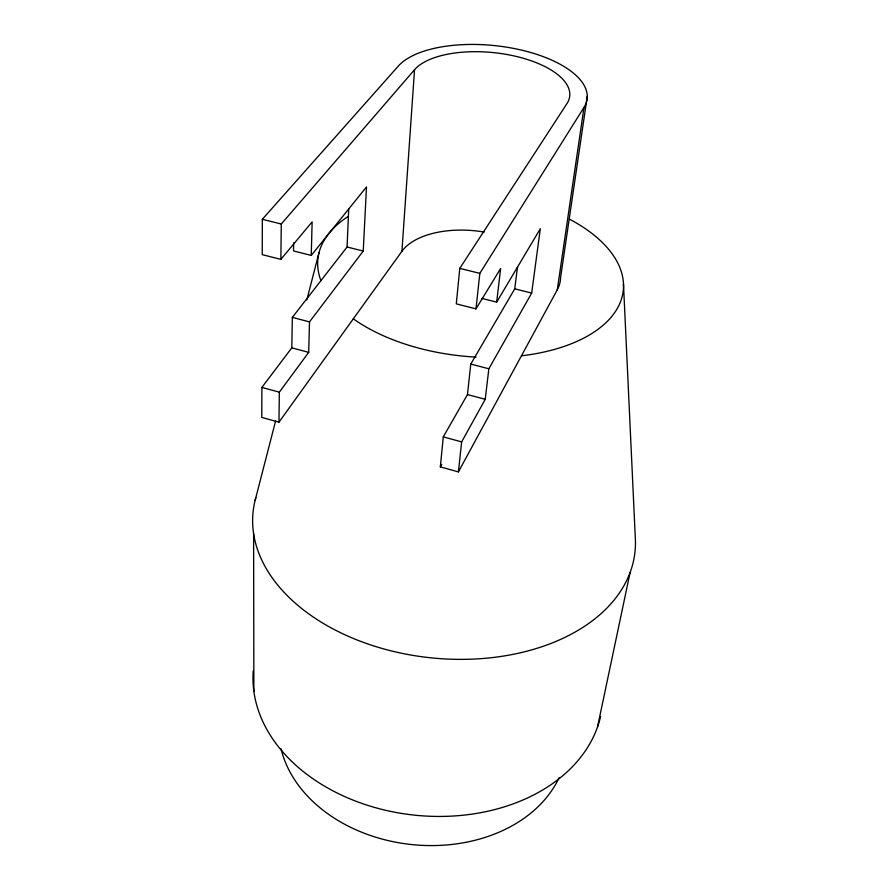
<?xml version="1.0" encoding="UTF-8"?>
<svg xmlns="http://www.w3.org/2000/svg" width="889" height="889" viewBox="0 0 889 889"><rect width="100%" height="100%" fill="white"/><g stroke="black" fill="none" stroke-linecap="round" stroke-linejoin="round"><path stroke-width="1.33" d="M348.721 208.837L347.077 247.009L292.337 317.395L291.803 347.855L261.877 387.415L261.788 417.419L278.968 422.175L401.917 251.276L414.541 69.731A80.321 35.46 5.8 0 1 513.964 55.907A80.321 35.46 5.8 0 1 566.96 103.602L459.78 268.378L456.301 303.871L475.993 308.861L500.64 268.478L496.673 302.138L481.994 298.437M517.498 266.933L514.742 288.836L470.781 364.057L467.47 394.572L443.278 436.888L440.333 466.892L458.402 471.892L557.27 289.825L583.995 107.38A97.901 43.239 5.8 0 0 519.187 49.573A97.901 43.239 5.8 0 0 398.283 66.119L262.333 219.305L262.233 254.643L280.868 259.366L312.128 221.883L311.25 255.421L293.514 250.942L293.659 242.897M278.968 422.175L279.324 392.171L308.705 352.355L309.505 321.885L363.234 251.031L366.501 186.934L311.25 255.421M280.868 259.366L281.28 224.006L414.541 69.731M458.402 471.892L461.647 441.9L485.238 399.294L488.839 368.779L531.678 293.07L540.323 228.706L496.673 302.138M475.993 308.861L479.827 273.356L583.995 107.38M587.262 96.345L560.581 277.59A89.989 47.895 5.8 0 1 557.27 289.825M597.497 727.091L630.112 572.516M255.143 500.318L275.601 420.986M306.816 299.971L318.951 252.909M440.333 466.892L441.689 464.48M262.333 219.305L281.28 224.006M459.78 268.378L479.827 273.356M347.077 247.009L363.234 251.031M514.742 288.836L531.678 293.07M292.337 317.395L309.505 321.885M470.781 364.057L488.839 368.779M291.803 347.855L308.705 352.355M467.47 394.572L485.238 399.294M261.877 387.415L279.324 392.171M443.278 436.888L461.647 441.9M623.478 284.002L635.391 539.556A191.991 126.66 5.9 0 1 429.176 657.638A191.991 126.66 5.9 0 1 255.821 497.773M253.609 533.611L253.876 691.353M401.917 251.276A73.831 39.283 5.8 0 1 484.183 232.051M600.597 716.478A175.489 129.305 6 0 1 408.329 814.413A175.489 129.305 6 0 1 253.254 670.728M559.07 777.753A144.685 110.203 6.1 0 1 411.696 844.561A144.685 110.203 6.1 0 1 281.035 748.771M569.682 219.272A153.497 81.844 5.8 0 1 620.966 300.504A153.497 81.844 5.8 0 1 521.51 355.789M476.048 357.111A153.497 81.844 5.8 0 1 353.266 318.773M320.929 280.613A153.497 81.844 5.8 0 1 348.121 216.505"/></g></svg>
